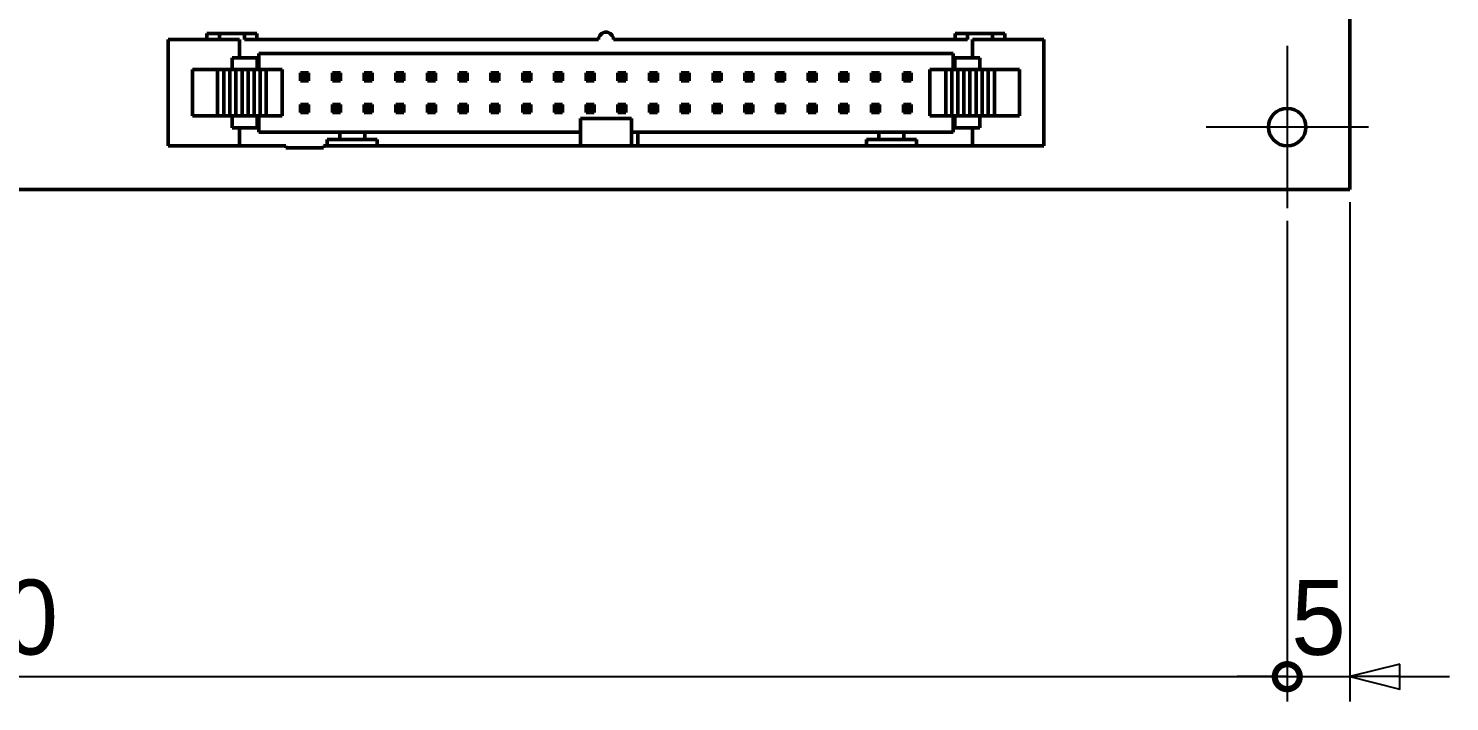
# Model space of a CAD drawing. Header units: millimetres. Extents: x 845 to 2568, y -211 to 570.
# Drawn here: x 1071.8 to 1185.6, y 277.8 to 331.7 of the extents above; entities that cross this region are included whole.
import ezdxf

# ---------------------------------------------------------------- set-up
doc = ezdxf.new("R2010")
doc.units = ezdxf.units.MM
doc.header["$LTSCALE"] = 2
doc.layers.get('0').update_dxf_attribs({"lineweight": 25})
for name, color, linetype, lineweight in [('외형선(ISO)', 7, 'Continuous', 50), ('중심 표식(ISO)', 7, 'Continuous', 25), ('치수(ISO)', 7, 'Continuous', 25)]:
    doc.layers.add(name, color=color, linetype=linetype, lineweight=lineweight)
doc.styles.add('레이블 문자 (JIS)', font='')
doc.styles.get('레이블 문자 (JIS)').set_extended_font_data('Gulim')
doc.dimstyles.new('복사 대상기본값 (JIS)', dxfattribs={"dimscale": 2, "dimtxt": 3, "dimasz": 2, "dimexe": 1, "dimexo": 0.5, "dimgap": 0.8, "dimtad": 1, "dimdsep": 46, "dimtxsty": '레이블 문자 (JIS)', "dimblk": 'Filled-1', "dimcen": 0.09, "dimdle": 10, "dimclrd": 256, "dimclre": 256, "dimclrt": 256, "dimazin": 2, "dimtfac": 0.666667, "dimtmove": 0, "dimatfit": 3, "dimldrblk": 'OPEN', "dimfxl": 1, "dimtolj": 1, "dimtzin": 0, "dimlwd": -1, "dimlwe": -1, "dimarcsym": 0})

# ---------------------------------------------------------------- blocks, each defined once
blk = doc.blocks.new('_DotSmall')
at = {"color": 0, "linetype": 'ByBlock', "const_width": 0.5}
blk.add_lwpolyline([(-0.0625, 0, 1), (0.0625, 0, 1)], format="xyb", close=True, dxfattribs=at)
blk = doc.blocks.new('*D16')
at = {"layer": 'Defpoints', "color": 0}
for p in [(962.59, 317.34), (1172.59, 317.34), (1172.59, 279.84)]:
    blk.add_point(p, dxfattribs=at)
at = {"layer": '치수(ISO)'}
for p, q in [((962.59, 316.34), (962.59, 277.84)), ((1172.59, 316.34), (1172.59, 277.84)), ((962.59, 279.84), (1172.59, 279.84))]:
    blk.add_line(p, q, dxfattribs=at)
at = {"layer": '치수(ISO)', "linetype": 'ByBlock', "xscale": 4, "yscale": 4, "zscale": 4, "rotation": 180}
blk.add_blockref('_DotSmall', (962.59, 279.84), dxfattribs=at)
at = {"layer": '치수(ISO)', "linetype": 'ByBlock', "xscale": 4, "yscale": 4, "zscale": 4}
blk.add_blockref('_DotSmall', (1172.59, 279.84), dxfattribs=at)
at = {"layer": '치수(ISO)', "insert": (1067.61, 287.61), "char_height": 6, "attachment_point": 2, "style": '레이블 문자 (JIS)'}
blk.add_mtext('\\A1;210', dxfattribs=at)
blk = doc.blocks.new('_Open')
at = {"color": 0, "linetype": 'ByBlock', "lineweight": -2}
for p, q in [((-1, 0.167), (0, 0)), ((-1, -0.167), (0, 0)), ((0, 0), (-1, 0))]:
    blk.add_line(p, q, dxfattribs=at)
blk = doc.blocks.new('Filled-1')
at = {"color": 0}
for p, q in [((0, 0), (-1, 0.25)), ((-1, 0.25), (-1, -0.25)), ((-1, 0), (0, 0)), ((-1, -0.25), (0, 0))]:
    blk.add_line(p, q, dxfattribs=at)
at = {"color": 0, "flags": 128}
blk.add_lwpolyline([(-1, -0.25), (0, 0), (-1, 0.25), (-1, -0.25)], dxfattribs=at)
at = {"color": 0}
blk.add_solid([(-1, -0.25), (0, 0), (-1, 0.25), (-1, -0.25)], dxfattribs=at)
blk = doc.blocks.new('*D17')
at = {"layer": 'Defpoints', "color": 0}
for p in [(1177.59, 318.84), (1172.59, 317.34), (1177.59, 279.84)]:
    blk.add_point(p, dxfattribs=at)
at = {"layer": '치수(ISO)'}
for p, q in [((1177.59, 317.84), (1177.59, 277.84)), ((1172.59, 316.34), (1172.59, 277.84)), ((1172.59, 279.84), (1168.59, 279.84)), ((1172.59, 279.84), (1177.59, 279.84)), ((1181.59, 279.84), (1185.59, 279.84))]:
    blk.add_line(p, q, dxfattribs=at)
at = {"layer": '치수(ISO)', "linetype": 'ByBlock', "xscale": 4, "yscale": 4, "zscale": 4}
blk.add_blockref('_DotSmall', (1172.59, 279.84), dxfattribs=at)
at = {"layer": '치수(ISO)', "linetype": 'ByBlock', "xscale": 4, "yscale": 4, "zscale": 4, "rotation": 180}
blk.add_blockref('Filled-1', (1177.59, 279.84), dxfattribs=at)
at = {"layer": '치수(ISO)', "insert": (1175.09, 287.59), "char_height": 6, "attachment_point": 2, "style": '레이블 문자 (JIS)'}
blk.add_mtext('\\A1;5', dxfattribs=at)

msp = doc.modelspace()

# ---------------------------------------------------------------- linework, layer by layer
at = {"layer": '외형선(ISO)'}
for p, q in [((1177.5856, 318.8449), (1177.5856, 468.8449)), ((1087.0856, 331.3449), (1086.0856, 331.3449)), ((1086.0856, 330.8449), (1086.0856, 331.3449)), ((1087.0856, 331.3449), (1089.0856, 331.3449)), ((1087.0856, 330.8449), (1087.0856, 331.3449)), ((1090.0856, 331.3449), (1089.0856, 331.3449)), ((1089.0856, 331.3449), (1089.0856, 330.8449)), ((1090.0856, 330.8449), (1090.0856, 331.3449)), ((1146.9856, 331.3449), (1145.9856, 331.3449)), ((1145.9856, 331.3449), (1145.9856, 330.8449)), ((1148.9856, 331.3449), (1146.9856, 331.3449)), ((1146.9856, 331.3449), (1146.9856, 330.8449)), ((1149.9856, 331.3449), (1148.9856, 331.3449)), ((1148.9856, 331.3449), (1148.9856, 330.8449)), ((1149.9856, 330.8449), (1149.9856, 331.3449)), ((1082.9856, 330.8449), (1087.0613, 330.8449)), ((1082.9856, 322.3449), (1082.9856, 330.8449)), ((1087.0613, 330.8449), (1087.5247, 330.8449)), ((1087.5247, 330.8449), (1088.1856, 330.8449)), ((1088.1856, 330.8449), (1088.6856, 330.8449)), ((1088.6856, 330.8449), (1088.6856, 329.3949)), ((1090.2356, 330.8449), (1089.0856, 330.8449)), ((1090.2356, 330.8449), (1090.7218, 330.8449)), ((1090.7218, 330.8449), (1091.2633, 330.8449)), ((1092.2358, 330.8449), (1091.2633, 330.8449)), ((1092.2358, 330.8449), (1117.4357, 330.8449)), ((1118.6357, 330.8449), (1143.8355, 330.8449)), ((1143.8355, 330.8449), (1144.808, 330.8449)), ((1144.808, 330.8449), (1145.3494, 330.8449)), ((1145.8356, 330.8449), (1145.3495, 330.8449)), ((1145.8356, 330.8449), (1146.9856, 330.8449)), ((1147.8856, 330.8449), (1147.3856, 330.8449)), ((1147.3856, 329.3949), (1147.3856, 330.8449)), ((1148.5466, 330.8449), (1147.8856, 330.8449)), ((1149.01, 330.8449), (1148.5466, 330.8449)), ((1153.0856, 330.8449), (1149.01, 330.8449)), ((1153.0856, 322.3449), (1153.0856, 330.8449)), ((1088.1108, 329.3949), (1088.1108, 328.4449)), ((1088.7106, 329.3949), (1088.1108, 329.3949)), ((1088.7106, 329.3949), (1089.5108, 329.3949)), ((1090.1108, 329.3949), (1089.5108, 329.3949)), ((1090.1108, 329.3949), (1090.1108, 328.4449)), ((1090.2356, 329.7449), (1090.7218, 329.7449)), ((1090.2356, 329.7449), (1090.2356, 328.4449)), ((1090.7218, 329.7449), (1091.2633, 329.7449)), ((1092.2358, 329.7449), (1091.2633, 329.7449)), ((1143.8355, 329.7449), (1092.2358, 329.7449)), ((1143.8355, 329.7449), (1144.808, 329.7449)), ((1145.3494, 329.7449), (1144.808, 329.7449)), ((1145.8356, 329.7449), (1145.3495, 329.7449)), ((1145.8356, 329.7449), (1145.8356, 328.4449)), ((1145.9605, 329.3949), (1146.5605, 329.3949)), ((1145.9605, 329.3949), (1145.9605, 328.4449)), ((1147.3605, 329.3949), (1146.5605, 329.3949)), ((1147.3605, 329.3949), (1147.9605, 329.3949)), ((1147.9605, 329.3949), (1147.9605, 328.4449)), ((1085.2044, 328.4449), (1084.9156, 328.4449)), ((1084.9156, 328.4449), (1084.9156, 324.7449)), ((1085.2044, 328.4449), (1086.2061, 328.4449)), ((1086.9174, 328.4449), (1086.2061, 328.4449)), ((1086.9174, 328.4449), (1087.4333, 328.4449)), ((1086.9174, 328.4449), (1086.9174, 324.7449)), ((1087.4333, 328.4449), (1087.9193, 328.4449)), ((1087.4333, 328.4449), (1087.4333, 324.7449)), ((1087.9193, 328.4449), (1087.9193, 324.7449)), ((1087.9193, 328.4449), (1088.4053, 328.4449)), ((1088.4053, 328.4449), (1088.8912, 328.4449)), ((1088.4053, 328.4449), (1088.4053, 324.7449)), ((1088.8912, 328.4449), (1088.8912, 324.7449)), ((1088.8912, 328.4449), (1089.3772, 328.4449)), ((1089.3772, 328.4449), (1089.3772, 324.7449)), ((1089.3772, 328.4449), (1089.8632, 328.4449)), ((1089.8632, 328.4449), (1090.3491, 328.4449)), ((1089.8632, 328.4449), (1089.8632, 324.7449)), ((1090.3491, 328.4449), (1090.8351, 328.4449)), ((1090.3491, 328.4449), (1090.3491, 324.7449)), ((1090.8351, 328.4449), (1091.9252, 328.4449)), ((1090.8351, 328.4449), (1090.8351, 324.7449)), ((1092.1108, 328.4449), (1091.9252, 328.4449)), ((1092.1108, 328.4449), (1092.1108, 324.7449)), ((1094.2256, 328.1845), (1093.5856, 328.1845)), ((1093.5856, 328.1845), (1093.7556, 328.0145)), ((1093.5856, 328.1845), (1093.5856, 327.5445)), ((1093.7556, 328.0145), (1094.0556, 328.0145)), ((1093.7556, 327.7145), (1093.7556, 328.0145)), ((1094.2256, 328.1845), (1094.0556, 328.0145)), ((1094.0556, 327.7145), (1094.0556, 328.0145)), ((1094.2256, 328.1845), (1094.2256, 327.5445)), ((1096.1256, 328.1845), (1096.1256, 327.5445)), ((1096.1256, 328.1845), (1096.2956, 328.0145)), ((1096.7656, 328.1845), (1096.1256, 328.1845)), ((1096.2956, 327.7145), (1096.2956, 328.0145)), ((1096.2956, 328.0145), (1096.5956, 328.0145)), ((1096.7656, 328.1845), (1096.5956, 328.0145)), ((1096.5956, 327.7145), (1096.5956, 328.0145)), ((1096.7656, 328.1845), (1096.7656, 327.5445)), ((1099.3056, 328.1845), (1098.6656, 328.1845)), ((1098.6656, 328.1845), (1098.6656, 327.5445)), ((1098.8356, 328.0145), (1098.6656, 328.1845)), ((1099.1356, 328.0145), (1098.8356, 328.0145)), ((1098.8356, 328.0145), (1098.8356, 327.7145)), ((1099.3056, 328.1845), (1099.1356, 328.0145)), ((1099.1356, 327.7145), (1099.1356, 328.0145)), ((1099.3056, 327.5445), (1099.3056, 328.1845)), ((1101.2056, 328.1845), (1101.2056, 327.5445)), ((1101.3756, 328.0145), (1101.2056, 328.1845)), ((1101.8456, 328.1845), (1101.2056, 328.1845)), ((1101.6756, 328.0145), (1101.3756, 328.0145)), ((1101.3756, 328.0145), (1101.3756, 327.7145)), ((1101.8456, 328.1845), (1101.6756, 328.0145)), ((1101.6756, 327.7145), (1101.6756, 328.0145)), ((1101.8456, 327.5445), (1101.8456, 328.1845)), ((1103.7456, 328.1845), (1103.7456, 327.5445)), ((1103.9156, 328.0145), (1103.7456, 328.1845)), ((1104.3856, 328.1845), (1103.7456, 328.1845)), ((1103.9156, 328.0145), (1103.9156, 327.7145)), ((1104.2156, 328.0145), (1103.9156, 328.0145)), ((1104.3856, 328.1845), (1104.2156, 328.0145)), ((1104.2156, 327.7145), (1104.2156, 328.0145)), ((1104.3856, 327.5445), (1104.3856, 328.1845)), ((1106.9256, 328.1845), (1106.2856, 328.1845)), ((1106.4556, 328.0145), (1106.2856, 328.1845)), ((1106.2856, 328.1845), (1106.2856, 327.5445)), ((1106.7556, 328.0145), (1106.4556, 328.0145)), ((1106.4556, 328.0145), (1106.4556, 327.7145)), ((1106.9256, 328.1845), (1106.7556, 328.0145)), ((1106.7556, 327.7145), (1106.7556, 328.0145)), ((1106.9256, 327.5445), (1106.9256, 328.1845)), ((1108.8256, 328.1845), (1108.8256, 327.5445)), ((1108.9956, 328.0145), (1108.8256, 328.1845)), ((1109.4656, 328.1845), (1108.8256, 328.1845)), ((1108.9956, 328.0145), (1108.9956, 327.7145)), ((1109.2956, 328.0145), (1108.9956, 328.0145)), ((1109.4656, 328.1845), (1109.2956, 328.0145)), ((1109.2956, 327.7145), (1109.2956, 328.0145)), ((1109.4656, 327.5445), (1109.4656, 328.1845)), ((1111.3656, 328.1845), (1111.3656, 327.5445)), ((1111.5356, 328.0145), (1111.3656, 328.1845)), ((1112.0056, 328.1845), (1111.3656, 328.1845)), ((1111.5356, 328.0145), (1111.5356, 327.7145)), ((1111.8356, 328.0145), (1111.5356, 328.0145)), ((1112.0056, 328.1845), (1111.8356, 328.0145)), ((1111.8356, 327.7145), (1111.8356, 328.0145)), ((1112.0056, 327.5445), (1112.0056, 328.1845)), ((1114.5456, 328.1845), (1113.9056, 328.1845)), ((1113.9056, 328.1845), (1113.9056, 327.5445)), ((1114.0756, 328.0145), (1113.9056, 328.1845)), ((1114.3756, 328.0145), (1114.0756, 328.0145)), ((1114.0756, 328.0145), (1114.0756, 327.7145)), ((1114.5456, 328.1845), (1114.3756, 328.0145)), ((1114.3756, 327.7145), (1114.3756, 328.0145)), ((1114.5456, 327.5445), (1114.5456, 328.1845)), ((1116.4456, 328.1845), (1116.4456, 327.5445)), ((1116.6156, 328.0145), (1116.4456, 328.1845)), ((1117.0856, 328.1845), (1116.4456, 328.1845)), ((1116.6156, 328.0145), (1116.6156, 327.7145)), ((1116.9156, 328.0145), (1116.6156, 328.0145)), ((1117.0856, 328.1845), (1116.9156, 328.0145)), ((1116.9156, 327.7145), (1116.9156, 328.0145)), ((1117.0856, 327.5445), (1117.0856, 328.1845)), ((1118.9856, 328.1845), (1118.9856, 327.5445)), ((1119.1556, 328.0145), (1118.9856, 328.1845)), ((1119.6256, 328.1845), (1118.9856, 328.1845)), ((1119.1556, 328.0145), (1119.1556, 327.7145)), ((1119.4556, 328.0145), (1119.1556, 328.0145)), ((1119.6256, 328.1845), (1119.4556, 328.0145)), ((1119.4556, 327.7145), (1119.4556, 328.0145)), ((1119.6256, 327.5445), (1119.6256, 328.1845)), ((1121.5256, 328.1845), (1121.5256, 327.5445)), ((1121.6956, 328.0145), (1121.5256, 328.1845)), ((1122.1656, 328.1845), (1121.5256, 328.1845)), ((1121.6956, 328.0145), (1121.6956, 327.7145)), ((1121.9956, 328.0145), (1121.6956, 328.0145)), ((1122.1656, 328.1845), (1121.9956, 328.0145)), ((1121.9956, 327.7145), (1121.9956, 328.0145)), ((1122.1656, 327.5445), (1122.1656, 328.1845)), ((1124.0656, 328.1845), (1124.0656, 327.5445)), ((1124.2356, 328.0145), (1124.0656, 328.1845)), ((1124.7056, 328.1845), (1124.0656, 328.1845)), ((1124.2356, 328.0145), (1124.2356, 327.7145)), ((1124.5356, 328.0145), (1124.2356, 328.0145)), ((1124.7056, 328.1845), (1124.5356, 328.0145)), ((1124.5356, 327.7145), (1124.5356, 328.0145)), ((1124.7056, 327.5445), (1124.7056, 328.1845)), ((1126.6056, 328.1845), (1126.6056, 327.5445)), ((1126.7756, 328.0145), (1126.6056, 328.1845)), ((1127.2456, 328.1845), (1126.6056, 328.1845)), ((1126.7756, 328.0145), (1126.7756, 327.7145)), ((1127.0756, 328.0145), (1126.7756, 328.0145)), ((1127.2456, 328.1845), (1127.0756, 328.0145)), ((1127.0756, 327.7145), (1127.0756, 328.0145)), ((1127.2456, 327.5445), (1127.2456, 328.1845)), ((1129.1456, 328.1845), (1129.1456, 327.5445)), ((1129.3156, 328.0145), (1129.1456, 328.1845)), ((1129.7856, 328.1845), (1129.1456, 328.1845)), ((1129.3156, 328.0145), (1129.3156, 327.7145)), ((1129.6156, 328.0145), (1129.3156, 328.0145)), ((1129.7856, 328.1845), (1129.6156, 328.0145)), ((1129.6156, 327.7145), (1129.6156, 328.0145)), ((1129.7856, 327.5445), (1129.7856, 328.1845)), ((1131.6856, 328.1845), (1131.6856, 327.5445)), ((1131.8556, 328.0145), (1131.6856, 328.1845)), ((1132.3256, 328.1845), (1131.6856, 328.1845)), ((1131.8556, 328.0145), (1131.8556, 327.7145)), ((1132.1556, 328.0145), (1131.8556, 328.0145)), ((1132.3256, 328.1845), (1132.1556, 328.0145)), ((1132.1556, 327.7145), (1132.1556, 328.0145)), ((1132.3256, 327.5445), (1132.3256, 328.1845)), ((1134.2256, 328.1845), (1134.2256, 327.5445)), ((1134.3956, 328.0145), (1134.2256, 328.1845)), ((1134.8656, 328.1845), (1134.2256, 328.1845)), ((1134.3956, 328.0145), (1134.3956, 327.7145)), ((1134.6956, 328.0145), (1134.3956, 328.0145)), ((1134.8656, 328.1845), (1134.6956, 328.0145)), ((1134.6956, 327.7145), (1134.6956, 328.0145)), ((1134.8656, 327.5445), (1134.8656, 328.1845)), ((1136.7656, 328.1845), (1136.7656, 327.5445)), ((1136.9356, 328.0145), (1136.7656, 328.1845)), ((1137.4056, 328.1845), (1136.7656, 328.1845)), ((1136.9356, 328.0145), (1136.9356, 327.7145)), ((1137.2356, 328.0145), (1136.9356, 328.0145)), ((1137.4056, 328.1845), (1137.2356, 328.0145)), ((1137.2356, 327.7145), (1137.2356, 328.0145)), ((1137.4056, 327.5445), (1137.4056, 328.1845)), ((1139.3056, 328.1845), (1139.4756, 328.0145)), ((1139.3056, 328.1845), (1139.3056, 327.5445)), ((1139.9456, 328.1845), (1139.3056, 328.1845)), ((1139.4756, 327.7145), (1139.4756, 328.0145)), ((1139.7756, 328.0145), (1139.4756, 328.0145)), ((1139.7756, 328.0145), (1139.9456, 328.1845)), ((1139.7756, 328.0145), (1139.7756, 327.7145)), ((1139.9456, 328.1845), (1139.9456, 327.5445)), ((1141.8456, 328.1845), (1142.0156, 328.0145)), ((1141.8456, 328.1845), (1141.8456, 327.5445)), ((1142.4856, 328.1845), (1141.8456, 328.1845)), ((1142.0156, 327.7145), (1142.0156, 328.0145)), ((1142.3156, 328.0145), (1142.0156, 328.0145)), ((1142.3156, 328.0145), (1142.4856, 328.1845)), ((1142.3156, 328.0145), (1142.3156, 327.7145)), ((1142.4856, 328.1845), (1142.4856, 327.5445)), ((1143.9605, 328.4449), (1144.1419, 328.4449)), ((1143.9605, 328.4449), (1143.9605, 324.7449)), ((1144.1419, 328.4449), (1145.2362, 328.4449)), ((1145.2362, 328.4449), (1145.7222, 328.4449)), ((1145.2362, 324.7449), (1145.2362, 328.4449)), ((1145.7222, 328.4449), (1146.2081, 328.4449)), ((1145.7222, 324.7449), (1145.7222, 328.4449)), ((1146.2081, 328.4449), (1146.6941, 328.4449)), ((1146.2081, 324.7449), (1146.2081, 328.4449)), ((1146.6941, 328.4449), (1147.1801, 328.4449)), ((1146.6941, 324.7449), (1146.6941, 328.4449)), ((1147.1801, 328.4449), (1147.666, 328.4449)), ((1147.1801, 324.7449), (1147.1801, 328.4449)), ((1147.666, 328.4449), (1148.152, 328.4449)), ((1147.666, 324.7449), (1147.666, 328.4449)), ((1148.152, 328.4449), (1148.638, 328.4449)), ((1148.152, 324.7449), (1148.152, 328.4449)), ((1148.638, 328.4449), (1149.1539, 328.4449)), ((1148.638, 324.7449), (1148.638, 328.4449)), ((1149.1539, 328.4449), (1149.8685, 328.4449)), ((1149.1539, 328.4449), (1149.1539, 324.7449)), ((1149.8685, 328.4449), (1150.8703, 328.4449)), ((1150.8703, 328.4449), (1151.1557, 328.4449)), ((1151.1557, 328.4449), (1151.1557, 324.7449)), ((1093.5856, 327.5445), (1093.7556, 327.7145)), ((1093.5856, 327.5445), (1094.2256, 327.5445)), ((1094.0556, 327.7145), (1093.7556, 327.7145)), ((1094.0556, 327.7145), (1094.2256, 327.5445)), ((1096.1256, 327.5445), (1096.2956, 327.7145)), ((1096.1256, 327.5445), (1096.7656, 327.5445)), ((1096.5956, 327.7145), (1096.2956, 327.7145)), ((1096.5956, 327.7145), (1096.7656, 327.5445)), ((1098.6656, 327.5445), (1098.8356, 327.7145)), ((1099.3056, 327.5445), (1098.6656, 327.5445)), ((1098.8356, 327.7145), (1099.1356, 327.7145)), ((1099.3056, 327.5445), (1099.1356, 327.7145)), ((1101.2056, 327.5445), (1101.3756, 327.7145)), ((1101.8456, 327.5445), (1101.2056, 327.5445)), ((1101.3756, 327.7145), (1101.6756, 327.7145)), ((1101.8456, 327.5445), (1101.6756, 327.7145)), ((1103.7456, 327.5445), (1103.9156, 327.7145)), ((1104.3856, 327.5445), (1103.7456, 327.5445)), ((1103.9156, 327.7145), (1104.2156, 327.7145)), ((1104.3856, 327.5445), (1104.2156, 327.7145)), ((1106.2856, 327.5445), (1106.4556, 327.7145)), ((1106.9256, 327.5445), (1106.2856, 327.5445)), ((1106.4556, 327.7145), (1106.7556, 327.7145)), ((1106.9256, 327.5445), (1106.7556, 327.7145)), ((1108.8256, 327.5445), (1108.9956, 327.7145)), ((1109.4656, 327.5445), (1108.8256, 327.5445)), ((1108.9956, 327.7145), (1109.2956, 327.7145)), ((1109.4656, 327.5445), (1109.2956, 327.7145)), ((1111.3656, 327.5445), (1111.5356, 327.7145)), ((1112.0056, 327.5445), (1111.3656, 327.5445)), ((1111.5356, 327.7145), (1111.8356, 327.7145)), ((1112.0056, 327.5445), (1111.8356, 327.7145)), ((1113.9056, 327.5445), (1114.0756, 327.7145)), ((1114.5456, 327.5445), (1113.9056, 327.5445)), ((1114.0756, 327.7145), (1114.3756, 327.7145)), ((1114.5456, 327.5445), (1114.3756, 327.7145)), ((1116.4456, 327.5445), (1116.6156, 327.7145)), ((1117.0856, 327.5445), (1116.4456, 327.5445)), ((1116.6156, 327.7145), (1116.9156, 327.7145)), ((1117.0856, 327.5445), (1116.9156, 327.7145)), ((1118.9856, 327.5445), (1119.1556, 327.7145)), ((1119.6256, 327.5445), (1118.9856, 327.5445)), ((1119.1556, 327.7145), (1119.4556, 327.7145)), ((1119.6256, 327.5445), (1119.4556, 327.7145)), ((1121.5256, 327.5445), (1121.6956, 327.7145)), ((1122.1656, 327.5445), (1121.5256, 327.5445)), ((1121.6956, 327.7145), (1121.9956, 327.7145)), ((1122.1656, 327.5445), (1121.9956, 327.7145)), ((1124.0656, 327.5445), (1124.2356, 327.7145)), ((1124.7056, 327.5445), (1124.0656, 327.5445)), ((1124.2356, 327.7145), (1124.5356, 327.7145)), ((1124.7056, 327.5445), (1124.5356, 327.7145)), ((1126.6056, 327.5445), (1126.7756, 327.7145)), ((1127.2456, 327.5445), (1126.6056, 327.5445)), ((1126.7756, 327.7145), (1127.0756, 327.7145)), ((1127.2456, 327.5445), (1127.0756, 327.7145)), ((1129.1456, 327.5445), (1129.3156, 327.7145)), ((1129.7856, 327.5445), (1129.1456, 327.5445)), ((1129.3156, 327.7145), (1129.6156, 327.7145)), ((1129.7856, 327.5445), (1129.6156, 327.7145)), ((1131.6856, 327.5445), (1131.8556, 327.7145)), ((1132.3256, 327.5445), (1131.6856, 327.5445)), ((1131.8556, 327.7145), (1132.1556, 327.7145)), ((1132.3256, 327.5445), (1132.1556, 327.7145)), ((1134.2256, 327.5445), (1134.3956, 327.7145)), ((1134.8656, 327.5445), (1134.2256, 327.5445)), ((1134.3956, 327.7145), (1134.6956, 327.7145)), ((1134.8656, 327.5445), (1134.6956, 327.7145)), ((1136.7656, 327.5445), (1136.9356, 327.7145)), ((1137.4056, 327.5445), (1136.7656, 327.5445)), ((1136.9356, 327.7145), (1137.2356, 327.7145)), ((1137.4056, 327.5445), (1137.2356, 327.7145)), ((1139.4756, 327.7145), (1139.3056, 327.5445)), ((1139.9456, 327.5445), (1139.3056, 327.5445)), ((1139.7756, 327.7145), (1139.4756, 327.7145)), ((1139.7756, 327.7145), (1139.9456, 327.5445)), ((1142.0156, 327.7145), (1141.8456, 327.5445)), ((1142.4856, 327.5445), (1141.8456, 327.5445)), ((1142.3156, 327.7145), (1142.0156, 327.7145)), ((1142.3156, 327.7145), (1142.4856, 327.5445)), ((1094.2256, 325.6445), (1093.5856, 325.6445)), ((1093.5856, 325.0045), (1093.5856, 325.6445)), ((1093.5856, 325.6445), (1093.7556, 325.4745)), ((1093.7556, 325.1745), (1093.7556, 325.4745)), ((1094.0556, 325.4745), (1093.7556, 325.4745)), ((1094.2256, 325.6445), (1094.0556, 325.4745)), ((1094.0556, 325.1745), (1094.0556, 325.4745)), ((1094.2256, 325.0045), (1094.2256, 325.6445)), ((1096.7656, 325.6445), (1096.1256, 325.6445)), ((1096.1256, 325.0045), (1096.1256, 325.6445)), ((1096.1256, 325.6445), (1096.2956, 325.4745)), ((1096.5956, 325.4745), (1096.2956, 325.4745)), ((1096.2956, 325.1745), (1096.2956, 325.4745)), ((1096.7656, 325.6445), (1096.5956, 325.4745)), ((1096.5956, 325.1745), (1096.5956, 325.4745)), ((1096.7656, 325.0045), (1096.7656, 325.6445)), ((1098.6656, 325.6445), (1099.3056, 325.6445)), ((1098.6656, 325.6445), (1098.8356, 325.4745)), ((1098.6656, 325.6445), (1098.6656, 325.0045)), ((1098.8356, 325.4745), (1099.1356, 325.4745)), ((1098.8356, 325.1745), (1098.8356, 325.4745)), ((1099.3056, 325.6445), (1099.1356, 325.4745)), ((1099.1356, 325.1745), (1099.1356, 325.4745)), ((1099.3056, 325.0045), (1099.3056, 325.6445)), ((1101.2056, 325.6445), (1101.8456, 325.6445)), ((1101.2056, 325.6445), (1101.3756, 325.4745)), ((1101.2056, 325.6445), (1101.2056, 325.0045)), ((1101.3756, 325.4745), (1101.6756, 325.4745)), ((1101.3756, 325.1745), (1101.3756, 325.4745)), ((1101.8456, 325.6445), (1101.6756, 325.4745)), ((1101.6756, 325.1745), (1101.6756, 325.4745)), ((1101.8456, 325.0045), (1101.8456, 325.6445)), ((1103.7456, 325.6445), (1103.7456, 325.0045)), ((1103.7456, 325.6445), (1103.9156, 325.4745)), ((1103.7456, 325.6445), (1104.3856, 325.6445)), ((1103.9156, 325.1745), (1103.9156, 325.4745)), ((1103.9156, 325.4745), (1104.2156, 325.4745)), ((1104.3856, 325.6445), (1104.2156, 325.4745)), ((1104.2156, 325.1745), (1104.2156, 325.4745)), ((1104.3856, 325.0045), (1104.3856, 325.6445)), ((1106.2856, 325.6445), (1106.2856, 325.0045)), ((1106.2856, 325.6445), (1106.9256, 325.6445)), ((1106.2856, 325.6445), (1106.4556, 325.4745)), ((1106.4556, 325.4745), (1106.7556, 325.4745)), ((1106.4556, 325.1745), (1106.4556, 325.4745)), ((1106.9256, 325.6445), (1106.7556, 325.4745)), ((1106.7556, 325.1745), (1106.7556, 325.4745)), ((1106.9256, 325.0045), (1106.9256, 325.6445)), ((1108.8256, 325.6445), (1108.8256, 325.0045)), ((1108.8256, 325.6445), (1108.9956, 325.4745)), ((1108.8256, 325.6445), (1109.4656, 325.6445)), ((1108.9956, 325.1745), (1108.9956, 325.4745)), ((1108.9956, 325.4745), (1109.2956, 325.4745)), ((1109.4656, 325.6445), (1109.2956, 325.4745)), ((1109.2956, 325.1745), (1109.2956, 325.4745)), ((1109.4656, 325.0045), (1109.4656, 325.6445)), ((1111.3656, 325.6445), (1111.3656, 325.0045)), ((1111.3656, 325.6445), (1111.5356, 325.4745)), ((1111.3656, 325.6445), (1112.0056, 325.6445)), ((1111.5356, 325.1745), (1111.5356, 325.4745)), ((1111.5356, 325.4745), (1111.8356, 325.4745)), ((1112.0056, 325.6445), (1111.8356, 325.4745)), ((1111.8356, 325.1745), (1111.8356, 325.4745)), ((1112.0056, 325.0045), (1112.0056, 325.6445)), ((1113.9056, 325.6445), (1114.5456, 325.6445)), ((1113.9056, 325.6445), (1114.0756, 325.4745)), ((1113.9056, 325.6445), (1113.9056, 325.0045)), ((1114.0756, 325.4745), (1114.3756, 325.4745)), ((1114.0756, 325.1745), (1114.0756, 325.4745)), ((1114.5456, 325.6445), (1114.3756, 325.4745)), ((1114.3756, 325.1745), (1114.3756, 325.4745)), ((1114.5456, 325.0045), (1114.5456, 325.6445)), ((1116.4456, 325.6445), (1116.4456, 325.0045)), ((1116.4456, 325.6445), (1116.6156, 325.4745)), ((1116.4456, 325.6445), (1117.0856, 325.6445)), ((1116.6156, 325.1745), (1116.6156, 325.4745)), ((1116.6156, 325.4745), (1116.9156, 325.4745)), ((1117.0856, 325.6445), (1116.9156, 325.4745)), ((1116.9156, 325.1745), (1116.9156, 325.4745)), ((1117.0856, 325.0045), (1117.0856, 325.6445)), ((1118.9856, 325.6445), (1118.9856, 325.0045)), ((1118.9856, 325.6445), (1119.1556, 325.4745)), ((1118.9856, 325.6445), (1119.6256, 325.6445)), ((1119.1556, 325.1745), (1119.1556, 325.4745)), ((1119.1556, 325.4745), (1119.4556, 325.4745)), ((1119.6256, 325.6445), (1119.4556, 325.4745)), ((1119.4556, 325.1745), (1119.4556, 325.4745)), ((1119.6256, 325.0045), (1119.6256, 325.6445)), ((1121.5256, 325.6445), (1121.5256, 325.0045)), ((1121.5256, 325.6445), (1121.6956, 325.4745)), ((1121.5256, 325.6445), (1122.1656, 325.6445)), ((1121.6956, 325.1745), (1121.6956, 325.4745)), ((1121.6956, 325.4745), (1121.9956, 325.4745)), ((1122.1656, 325.6445), (1121.9956, 325.4745)), ((1121.9956, 325.1745), (1121.9956, 325.4745)), ((1122.1656, 325.0045), (1122.1656, 325.6445)), ((1124.0656, 325.6445), (1124.0656, 325.0045)), ((1124.0656, 325.6445), (1124.2356, 325.4745)), ((1124.0656, 325.6445), (1124.7056, 325.6445)), ((1124.2356, 325.1745), (1124.2356, 325.4745)), ((1124.2356, 325.4745), (1124.5356, 325.4745)), ((1124.7056, 325.6445), (1124.5356, 325.4745)), ((1124.5356, 325.1745), (1124.5356, 325.4745)), ((1124.7056, 325.0045), (1124.7056, 325.6445)), ((1126.6056, 325.6445), (1126.6056, 325.0045)), ((1126.6056, 325.6445), (1126.7756, 325.4745)), ((1126.6056, 325.6445), (1127.2456, 325.6445)), ((1126.7756, 325.1745), (1126.7756, 325.4745)), ((1126.7756, 325.4745), (1127.0756, 325.4745)), ((1127.2456, 325.6445), (1127.0756, 325.4745)), ((1127.0756, 325.1745), (1127.0756, 325.4745)), ((1127.2456, 325.0045), (1127.2456, 325.6445)), ((1129.1456, 325.6445), (1129.1456, 325.0045)), ((1129.1456, 325.6445), (1129.3156, 325.4745)), ((1129.1456, 325.6445), (1129.7856, 325.6445)), ((1129.3156, 325.1745), (1129.3156, 325.4745)), ((1129.3156, 325.4745), (1129.6156, 325.4745)), ((1129.7856, 325.6445), (1129.6156, 325.4745)), ((1129.6156, 325.1745), (1129.6156, 325.4745)), ((1129.7856, 325.0045), (1129.7856, 325.6445)), ((1131.6856, 325.6445), (1131.6856, 325.0045)), ((1131.6856, 325.6445), (1131.8556, 325.4745)), ((1131.6856, 325.6445), (1132.3256, 325.6445)), ((1131.8556, 325.1745), (1131.8556, 325.4745)), ((1131.8556, 325.4745), (1132.1556, 325.4745)), ((1132.3256, 325.6445), (1132.1556, 325.4745)), ((1132.1556, 325.1745), (1132.1556, 325.4745)), ((1132.3256, 325.0045), (1132.3256, 325.6445)), ((1134.2256, 325.6445), (1134.2256, 325.0045)), ((1134.2256, 325.6445), (1134.3956, 325.4745)), ((1134.2256, 325.6445), (1134.8656, 325.6445)), ((1134.3956, 325.1745), (1134.3956, 325.4745)), ((1134.3956, 325.4745), (1134.6956, 325.4745)), ((1134.8656, 325.6445), (1134.6956, 325.4745)), ((1134.6956, 325.1745), (1134.6956, 325.4745)), ((1134.8656, 325.0045), (1134.8656, 325.6445)), ((1136.7656, 325.6445), (1136.7656, 325.0045)), ((1136.7656, 325.6445), (1136.9356, 325.4745)), ((1136.7656, 325.6445), (1137.4056, 325.6445)), ((1136.9356, 325.1745), (1136.9356, 325.4745)), ((1136.9356, 325.4745), (1137.2356, 325.4745)), ((1137.4056, 325.6445), (1137.2356, 325.4745)), ((1137.2356, 325.1745), (1137.2356, 325.4745)), ((1137.4056, 325.0045), (1137.4056, 325.6445)), ((1139.9456, 325.6445), (1139.3056, 325.6445)), ((1139.4756, 325.4745), (1139.3056, 325.6445)), ((1139.3056, 325.6445), (1139.3056, 325.0045)), ((1139.4756, 325.4745), (1139.7756, 325.4745)), ((1139.4756, 325.1745), (1139.4756, 325.4745)), ((1139.9456, 325.6445), (1139.7756, 325.4745)), ((1139.7756, 325.1745), (1139.7756, 325.4745)), ((1139.9456, 325.6445), (1139.9456, 325.0045)), ((1142.0156, 325.4745), (1141.8456, 325.6445)), ((1141.8456, 325.6445), (1141.8456, 325.0045)), ((1142.4856, 325.6445), (1141.8456, 325.6445)), ((1142.3156, 325.4745), (1142.0156, 325.4745)), ((1142.0156, 325.4745), (1142.0156, 325.1745)), ((1142.4856, 325.6445), (1142.3156, 325.4745)), ((1142.3156, 325.1745), (1142.3156, 325.4745)), ((1142.4856, 325.6445), (1142.4856, 325.0045)), ((1085.2044, 324.7449), (1084.9156, 324.7449)), ((1086.2061, 324.7449), (1085.2044, 324.7449)), ((1086.9174, 324.7449), (1086.2061, 324.7449)), ((1087.4333, 324.7449), (1086.9174, 324.7449)), ((1087.9193, 324.7449), (1087.4333, 324.7449)), ((1088.4053, 324.7449), (1087.9193, 324.7449)), ((1088.1108, 324.7449), (1088.1108, 323.7949)), ((1088.8912, 324.7449), (1088.4053, 324.7449)), ((1089.3772, 324.7449), (1088.8912, 324.7449)), ((1089.8632, 324.7449), (1089.3772, 324.7449)), ((1090.3491, 324.7449), (1089.8632, 324.7449)), ((1090.1108, 324.7449), (1090.1108, 323.7949)), ((1090.2356, 324.7449), (1090.2356, 323.4449)), ((1090.8351, 324.7449), (1090.3491, 324.7449)), ((1091.9252, 324.7449), (1090.8351, 324.7449)), ((1092.1108, 324.7449), (1091.9252, 324.7449)), ((1093.7556, 325.1745), (1093.5856, 325.0045)), ((1093.5856, 325.0045), (1094.2256, 325.0045)), ((1094.0556, 325.1745), (1093.7556, 325.1745)), ((1094.0556, 325.1745), (1094.2256, 325.0045)), ((1096.2956, 325.1745), (1096.1256, 325.0045)), ((1096.1256, 325.0045), (1096.7656, 325.0045)), ((1096.5956, 325.1745), (1096.2956, 325.1745)), ((1096.5956, 325.1745), (1096.7656, 325.0045)), ((1098.8356, 325.1745), (1098.6656, 325.0045)), ((1098.6656, 325.0045), (1099.3056, 325.0045)), ((1098.8356, 325.1745), (1099.1356, 325.1745)), ((1099.1356, 325.1745), (1099.3056, 325.0045)), ((1101.3756, 325.1745), (1101.2056, 325.0045)), ((1101.2056, 325.0045), (1101.8456, 325.0045)), ((1101.3756, 325.1745), (1101.6756, 325.1745)), ((1101.6756, 325.1745), (1101.8456, 325.0045)), ((1103.9156, 325.1745), (1103.7456, 325.0045)), ((1103.7456, 325.0045), (1104.3856, 325.0045)), ((1103.9156, 325.1745), (1104.2156, 325.1745)), ((1104.2156, 325.1745), (1104.3856, 325.0045)), ((1106.4556, 325.1745), (1106.2856, 325.0045)), ((1106.2856, 325.0045), (1106.9256, 325.0045)), ((1106.4556, 325.1745), (1106.7556, 325.1745)), ((1106.7556, 325.1745), (1106.9256, 325.0045)), ((1108.9956, 325.1745), (1108.8256, 325.0045)), ((1108.8256, 325.0045), (1109.4656, 325.0045)), ((1108.9956, 325.1745), (1109.2956, 325.1745)), ((1109.2956, 325.1745), (1109.4656, 325.0045)), ((1111.5356, 325.1745), (1111.3656, 325.0045)), ((1111.3656, 325.0045), (1112.0056, 325.0045)), ((1111.5356, 325.1745), (1111.8356, 325.1745)), ((1111.8356, 325.1745), (1112.0056, 325.0045)), ((1114.0756, 325.1745), (1113.9056, 325.0045)), ((1113.9056, 325.0045), (1114.5456, 325.0045)), ((1114.0756, 325.1745), (1114.3756, 325.1745)), ((1114.3756, 325.1745), (1114.5456, 325.0045)), ((1115.9856, 324.5449), (1115.9856, 323.4449)), ((1115.9856, 324.5449), (1120.0856, 324.5449)), ((1116.6156, 325.1745), (1116.4456, 325.0045)), ((1116.4456, 325.0045), (1117.0856, 325.0045)), ((1116.6156, 325.1745), (1116.9156, 325.1745)), ((1116.9156, 325.1745), (1117.0856, 325.0045)), ((1119.1556, 325.1745), (1118.9856, 325.0045)), ((1118.9856, 325.0045), (1119.6256, 325.0045)), ((1119.1556, 325.1745), (1119.4556, 325.1745)), ((1119.4556, 325.1745), (1119.6256, 325.0045)), ((1120.0856, 323.4449), (1120.0856, 324.5449)), ((1121.6956, 325.1745), (1121.5256, 325.0045)), ((1121.5256, 325.0045), (1122.1656, 325.0045)), ((1121.6956, 325.1745), (1121.9956, 325.1745)), ((1121.9956, 325.1745), (1122.1656, 325.0045)), ((1124.2356, 325.1745), (1124.0656, 325.0045)), ((1124.0656, 325.0045), (1124.7056, 325.0045)), ((1124.2356, 325.1745), (1124.5356, 325.1745)), ((1124.5356, 325.1745), (1124.7056, 325.0045)), ((1126.7756, 325.1745), (1126.6056, 325.0045)), ((1126.6056, 325.0045), (1127.2456, 325.0045)), ((1126.7756, 325.1745), (1127.0756, 325.1745)), ((1127.0756, 325.1745), (1127.2456, 325.0045)), ((1129.3156, 325.1745), (1129.1456, 325.0045)), ((1129.1456, 325.0045), (1129.7856, 325.0045)), ((1129.3156, 325.1745), (1129.6156, 325.1745)), ((1129.6156, 325.1745), (1129.7856, 325.0045)), ((1131.8556, 325.1745), (1131.6856, 325.0045)), ((1131.6856, 325.0045), (1132.3256, 325.0045)), ((1131.8556, 325.1745), (1132.1556, 325.1745)), ((1132.1556, 325.1745), (1132.3256, 325.0045)), ((1134.3956, 325.1745), (1134.2256, 325.0045)), ((1134.2256, 325.0045), (1134.8656, 325.0045)), ((1134.3956, 325.1745), (1134.6956, 325.1745)), ((1134.6956, 325.1745), (1134.8656, 325.0045)), ((1136.9356, 325.1745), (1136.7656, 325.0045)), ((1136.7656, 325.0045), (1137.4056, 325.0045)), ((1136.9356, 325.1745), (1137.2356, 325.1745)), ((1137.2356, 325.1745), (1137.4056, 325.0045)), ((1139.4756, 325.1745), (1139.3056, 325.0045)), ((1139.3056, 325.0045), (1139.9456, 325.0045)), ((1139.7756, 325.1745), (1139.4756, 325.1745)), ((1139.7756, 325.1745), (1139.9456, 325.0045)), ((1141.8456, 325.0045), (1142.0156, 325.1745)), ((1141.8456, 325.0045), (1142.4856, 325.0045)), ((1142.3156, 325.1745), (1142.0156, 325.1745)), ((1142.3156, 325.1745), (1142.4856, 325.0045)), ((1143.9605, 324.7449), (1144.1419, 324.7449)), ((1145.2362, 324.7449), (1144.1419, 324.7449)), ((1145.7222, 324.7449), (1145.2362, 324.7449)), ((1146.2081, 324.7449), (1145.7222, 324.7449)), ((1145.8356, 324.7449), (1145.8356, 323.4449)), ((1145.9605, 324.7449), (1145.9605, 323.7949)), ((1146.6941, 324.7449), (1146.2081, 324.7449)), ((1147.1801, 324.7449), (1146.6941, 324.7449)), ((1147.666, 324.7449), (1147.1801, 324.7449)), ((1148.152, 324.7449), (1147.666, 324.7449)), ((1147.9605, 324.7449), (1147.9605, 323.7949)), ((1148.638, 324.7449), (1148.152, 324.7449)), ((1149.1539, 324.7449), (1148.638, 324.7449)), ((1149.1539, 324.7449), (1149.8685, 324.7449)), ((1150.8703, 324.7449), (1149.8685, 324.7449)), ((1150.8703, 324.7449), (1151.1557, 324.7449)), ((1088.7106, 323.7949), (1088.1108, 323.7949)), ((1088.6856, 323.7949), (1088.6856, 322.3449)), ((1089.5107, 323.7949), (1088.7106, 323.7949)), ((1090.1108, 323.7949), (1089.5107, 323.7949)), ((1090.2356, 323.4449), (1090.7218, 323.4449)), ((1090.7218, 323.4449), (1091.2633, 323.4449)), ((1092.2358, 323.4449), (1091.2633, 323.4449)), ((1096.7156, 323.4449), (1092.2358, 323.4449)), ((1096.7156, 323.4449), (1096.7156, 322.8449)), ((1098.7156, 323.4449), (1096.7156, 323.4449)), ((1098.7156, 323.4449), (1098.7156, 322.8449)), ((1115.4856, 323.4449), (1098.7156, 323.4449)), ((1115.4856, 323.4449), (1115.9856, 323.4449)), ((1115.9856, 323.4449), (1115.9856, 322.3449)), ((1120.5756, 323.4449), (1120.0856, 323.4449)), ((1120.0856, 322.3449), (1120.0856, 323.4449)), ((1120.5756, 323.4449), (1120.5756, 322.3449)), ((1139.8956, 323.4449), (1120.5756, 323.4449)), ((1141.8956, 323.4449), (1139.8956, 323.4449)), ((1139.8956, 323.4449), (1139.8956, 322.8449)), ((1143.8355, 323.4449), (1141.8956, 323.4449)), ((1141.8956, 323.4449), (1141.8956, 322.8449)), ((1143.8355, 323.4449), (1144.808, 323.4449)), ((1145.3494, 323.4449), (1144.808, 323.4449)), ((1145.8356, 323.4449), (1145.3495, 323.4449)), ((1145.9605, 323.7949), (1146.5605, 323.7949)), ((1146.5605, 323.7949), (1147.3605, 323.7949)), ((1147.3605, 323.7949), (1147.9605, 323.7949)), ((1147.3856, 322.3449), (1147.3856, 323.7949)), ((1082.9856, 322.3449), (1087.0613, 322.3449)), ((1087.0613, 322.3449), (1087.5247, 322.3449)), ((1087.5247, 322.3449), (1088.1856, 322.3449)), ((1088.1856, 322.3449), (1088.6856, 322.3449)), ((1088.6856, 322.3449), (1090.2356, 322.3449)), ((1090.2356, 322.3449), (1090.7218, 322.3449)), ((1091.2633, 322.3449), (1090.7218, 322.3449)), ((1092.2358, 322.3449), (1091.2633, 322.3449)), ((1092.2358, 322.3449), (1092.4056, 322.3449)), ((1092.4056, 322.3449), (1092.4056, 322.1949)), ((1092.4056, 322.1949), (1095.4056, 322.1949)), ((1095.4056, 322.1949), (1095.4056, 322.3449)), ((1095.4056, 322.3449), (1095.7156, 322.3449)), ((1095.7156, 322.8449), (1096.7156, 322.8449)), ((1095.7156, 322.8449), (1095.7156, 322.3449)), ((1099.7156, 322.3449), (1095.7156, 322.3449)), ((1096.7156, 322.8449), (1098.7156, 322.8449)), ((1098.7156, 322.8449), (1099.7156, 322.8449)), ((1099.7156, 322.3449), (1099.7156, 322.8449)), ((1099.7156, 322.3449), (1115.4856, 322.3449)), ((1115.4856, 322.3449), (1115.9856, 322.3449)), ((1116.4856, 322.3449), (1115.9856, 322.3449)), ((1116.4856, 322.3449), (1119.5856, 322.3449)), ((1120.0856, 322.3449), (1119.5856, 322.3449)), ((1120.5756, 322.3449), (1120.0856, 322.3449)), ((1120.5756, 322.3449), (1138.8956, 322.3449)), ((1138.8956, 322.3449), (1138.8956, 322.8449)), ((1139.8956, 322.8449), (1138.8956, 322.8449)), ((1142.8956, 322.3449), (1138.8956, 322.3449)), ((1141.8956, 322.8449), (1139.8956, 322.8449)), ((1142.8956, 322.8449), (1141.8956, 322.8449)), ((1142.8956, 322.8449), (1142.8956, 322.3449)), ((1142.8956, 322.3449), (1143.8355, 322.3449)), ((1143.8355, 322.3449), (1144.808, 322.3449)), ((1144.808, 322.3449), (1145.3494, 322.3449)), ((1145.8356, 322.3449), (1145.3495, 322.3449)), ((1145.8356, 322.3449), (1147.3856, 322.3449)), ((1147.8856, 322.3449), (1147.3856, 322.3449)), ((1147.8856, 322.3449), (1148.5466, 322.3449)), ((1149.01, 322.3449), (1148.5466, 322.3449)), ((1149.01, 322.3449), (1153.0856, 322.3449)), ((957.5856, 318.8449), (1177.5856, 318.8449))]:
    msp.add_line(p, q, dxfattribs=at)
msp.add_circle((1172.5856, 323.8449), 1.5, dxfattribs=at)
msp.add_arc((1118.0357, 330.8449), 0.6, 0, 180, dxfattribs=at)
at = {"layer": '중심 표식(ISO)'}
for p, q in [((1172.5856, 330.3449), (1172.5856, 317.3449)), ((1179.0856, 323.8449), (1166.0856, 323.8449))]:
    msp.add_line(p, q, dxfattribs=at)

# ---------------------------------------------------------------- dimensions: what is measured, and where the dimension line sits
at = {"layer": '치수(ISO)'}
for base, p1, p2, override, picture, middle in [((1177.5856, 279.8449), (1172.5856, 317.3449), (1177.5856, 318.8449), {"dimgap": 0.8, "dimdec": 2, "dimblk1": 'DotSmall', "dimblk2": 'Filled-1', "dimsah": 1, "dimdle": 0, "dimtol": 0, "dimlim": 0, "dimtp": 0, "dimtm": 0, "dimtdec": 2, "dimtofl": 1, "dimatfit": 1}, '*D17', (1175.0856, 279.8449)), ((1172.5856, 279.8449), (962.5856, 317.3449), (1172.5856, 317.3449), {"dimgap": 0.8, "dimdec": 2, "dimblk1": 'DotSmall', "dimblk2": 'DotSmall', "dimsah": 1, "dimdle": 0, "dimtol": 0, "dimlim": 0, "dimtp": 0, "dimtm": 0, "dimtdec": 2, "dimtofl": 0, "dimatfit": 1}, '*D16', (1067.6056, 279.8449))]:
    dim = msp.add_linear_dim(base=base, p1=p1, p2=p2, angle=180, dimstyle='복사 대상기본값 (JIS)', override=override, dxfattribs=at)
    dim.commit()
    dim.dimension.update_dxf_attribs({"geometry": picture, "text_midpoint": middle, "dimtype": 160})

doc.saveas('drawing.dxf')
